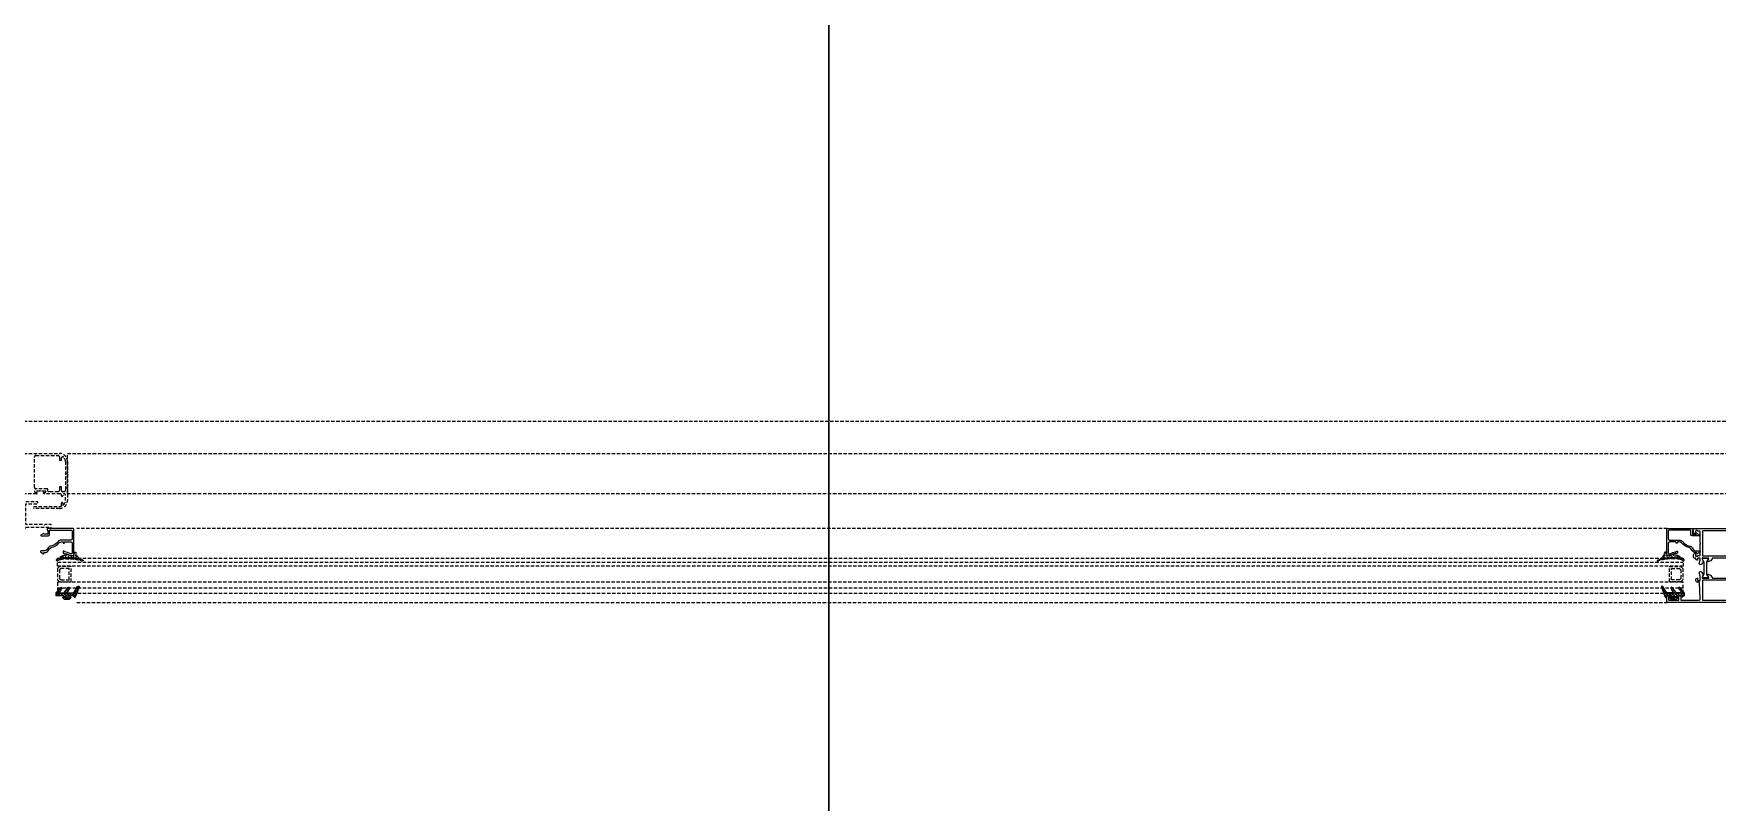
# Model space of a CAD drawing. Extents: x -1457 to 23780, y -2071 to 4205.
# Drawn here: x 2071.4 to 2196.6, y 2798.6 to 2855.9 of the extents above; entities that cross this region are included whole.
import ezdxf

# ---------------------------------------------------------------- set-up
doc = ezdxf.new("R2010")
doc.units = 0
doc.header["$MEASUREMENT"] = 0
doc.linetypes.add('HIDDEN', pattern=[0.375, 0.25, -0.125])
doc.layers.get('0').update_dxf_attribs({"color": 9, "lineweight": 9})
doc.layers.add('E-KABLO', color=7, linetype='Continuous', lineweight=30)
doc.layers.add('M-TEFRIS2-015', color=129, linetype='Continuous', lineweight=9)

# ---------------------------------------------------------------- blocks, each defined once
blk = doc.blocks.new('AST55M13', base_point=(-120.6, -64.2))
at = {"linetype": 'Continuous'}
for points in [[(-120.6, -63.9), (-120.6, -24.599998), (-120.6, 14.700005, -0.414209), (-120.3, 15), (-115.899996, 15, -0.41421), (-115.6, 14.7), (-115.6, 12.699992, -0.41421), (-116.3, 12, -0.414214), (-116.6, 12.3), (-116.6, 13.1, 0.414214), (-117.1, 13.6), (-118.5, 13.6, 0.414214), (-119, 13.1), (-119, 6.399992, 0.414209), (-118.5, 5.9), (-117.099986, 5.9, 0.414205), (-116.6, 6.4), (-116.6, 7.20001, -0.414204), (-116.3, 7.5, -0.414214), (-115.6, 6.8), (-115.6, 3.7, -0.414214), (-116.1, 3.2), (-116.3, 3.2, -0.414214), (-116.6, 3.5), (-116.6, 4.2, 0.414214), (-116.9, 4.5), (-119, 4.5), (-119, -8.961104, 0.425432), (-117.96186, -9.960376), (-105.788552, -9.511013, 0.403077), (-105.5, -9.211232), (-105.5, -8, -0.414214), (-104.3, -6.8), (-103.392821, -6.8, -0.372826), (-102.403076, -7.657148, -0.456845), (-102.7, -8), (-104, -8, 0.414214), (-104.3, -8.3), (-104.3, -9.700012, 0.414202), (-104, -10), (-100.946604, -10), (-98.338437, -9.302068, -0.70008), (-97.584089, -10.379782), (-97.709916, -10.559482), (-99.43897, -12.27067, -0.607471), (-100.039661, -12.112259, 0.283637), (-100.258255, -11.885421), (-102.095283, -11.393179, 1.229391), (-102.4, -11.895399), (-102.4, -16.105016, 0.585524), (-101.943697, -16.361081), (-100.001669, -15.175658, -0.713652), (-99.56466, -15.537556), (-100.36784, -17.668029, -0.16709), (-100.492251, -17.818266), (-102.4, -18.982765), (-102.4, -30.217235), (-100.492251, -31.381734, -0.16709), (-100.36784, -31.531971), (-99.564658, -33.662449, -0.713657), (-100.001677, -34.024337), (-101.943707, -32.838913, 0.585511), (-102.4, -33.094985), (-102.4, -37.304601, 1.229391), (-102.095283, -37.806821), (-100.258255, -37.314579, 0.283637), (-100.039661, -37.087741, -0.607471), (-99.43897, -36.92933), (-97.709916, -38.640518), (-97.584089, -38.820218, -0.700084), (-98.338445, -39.89793), (-100.946604, -39.2), (-104.000005, -39.2, 0.414209), (-104.3, -39.5), (-104.3, -40.900004, 0.41421), (-104, -41.2), (-102.699997, -41.2, -0.456841), (-102.403076, -41.542851, -0.372826), (-103.39282, -42.4), (-104.3, -42.4, -0.414214), (-105.5, -41.2), (-105.5, -39.988768, 0.403083), (-105.788558, -39.688986), (-117.96186, -39.239624, 0.425432), (-119, -40.238896), (-119, -53.7), (-116.9, -53.7, 0.414214), (-116.6, -53.4), (-116.6, -52.69999, -0.414204), (-116.3, -52.4), (-116.09999, -52.4, -0.414208), (-115.6, -52.9), (-115.6, -56.000007, -0.414213), (-116.300007, -56.7, -0.414207), (-116.6, -56.4), (-116.6, -55.599986, 0.414205), (-117.1, -55.1), (-118.500008, -55.1, 0.414209), (-119, -55.6), (-119, -62.3, 0.414214), (-118.5, -62.8), (-117.1, -62.8, 0.414214), (-116.6, -62.3), (-116.6, -61.499993, -0.414207), (-116.3, -61.2, -0.414214), (-115.6, -61.9), (-115.6, -63.900008, -0.414206), (-115.9, -64.2), (-120.300006, -64.2, -0.414208), (-120.6, -63.9)], [(-99.249717, -12.903653), (-90.785616, -12.903653, 0.131652), (-90.285616, -12.769679), (-88.422218, -11.693846, -0.131652), (-88.272218, -11.653653), (-88.017666, -11.653653, -0.414214), (-87.717666, -11.953653), (-87.717666, -15.553653, -0.414214), (-88.017666, -15.853653), (-88.272218, -15.853653, -0.131646), (-88.422211, -15.813465), (-90.285616, -14.737628, 0.131652), (-90.785616, -14.603653), (-99.249717, -14.603653, 0.131652), (-99.749717, -14.737628), (-101.613115, -15.813461, -0.131646), (-101.763107, -15.853653), (-102.017666, -15.853653, -0.414205), (-102.317666, -15.553662), (-102.317666, -11.953653, -0.414205), (-102.017675, -11.653653), (-101.763115, -11.653653, -0.131652), (-101.613115, -11.693846), (-99.749717, -12.769679, 0.131652), (-99.249717, -12.903653)], [(-85.3, -10), (-81.1, -10), (-76.9, -10), (-76.6, -10.3), (-76.3, -10), (-67.9, -10, 0.414205), (-67.6, -9.700009), (-67.6, -8.491608, -0.365977), (-67.35, -8.195804, 0.365977), (-67.1, -7.9), (-67.1, -6.8, 0.414195), (-67.399981, -6.5), (-68.3, -6.5, 0.36597), (-68.595803, -6.749993, -0.366034), (-68.89166, -7), (-69.3, -7, -0.414202), (-69.6, -6.700012), (-69.6, -6.5, -0.414214), (-68.1, -5), (-65.9, -5, -0.414207), (-65.6, -5.299994), (-65.6, -43.9, -0.414201), (-65.899987, -44.2), (-68.1, -44.2, -0.414214), (-69.6, -42.7), (-69.6, -42.5, -0.414207), (-69.300007, -42.2), (-68.891668, -42.2, -0.366034), (-68.595804, -42.45, 0.365977), (-68.3, -42.7), (-67.4, -42.7, 0.414206), (-67.1, -42.400008), (-67.1, -41.3, 0.365977), (-67.35, -41.004196, -0.365977), (-67.6, -40.708392), (-67.6, -39.5, 0.4142), (-67.899986, -39.2), (-76.3, -39.2), (-76.6, -38.9), (-76.9, -39.2), (-85.3, -39.2, 0.4142), (-85.6, -39.499986), (-85.6, -40.708392, -0.365977), (-85.85, -41.004196, 0.365977), (-86.1, -41.3), (-86.1, -42.4, 0.414199), (-85.800015, -42.7), (-84.9, -42.7, 0.365977), (-84.604196, -42.45, -0.366034), (-84.308332, -42.2), (-83.9, -42.2, -0.414214), (-83.6, -42.5), (-83.6, -42.7, -0.414214), (-85.1, -44.2), (-86.8, -44.2, -0.414214), (-87.6, -43.4), (-87.6, -42.7, 0.414205), (-87.899991, -42.4), (-88.10718, -42.4, -0.372825), (-89.096923, -41.542857, -0.45685), (-88.8, -41.2), (-87.9, -41.2, 0.414198), (-87.6, -40.900016), (-87.6, -39.5, 0.414214), (-87.9, -39.2), (-89.053396, -39.2), (-91.661555, -39.89793, -0.700084), (-92.415911, -38.820218), (-92.290084, -38.640518), (-90.56103, -36.92933, -0.607471), (-89.960339, -37.087741, 0.283637), (-89.741745, -37.314579), (-87.904717, -37.806821, 1.229391), (-87.6, -37.304601), (-87.6, -33.094984, 0.585516), (-88.056297, -32.838916), (-89.998323, -34.024337, -0.713656), (-90.435343, -33.66245), (-89.63216, -31.531971, -0.241095), (-89.507749, -31.381734), (-87.6, -30.217235), (-87.6, -18.982765), (-89.507749, -17.818266, -0.167084), (-89.632158, -17.668036), (-90.43534, -15.537556, -0.713656), (-89.998329, -15.17566), (-88.056303, -16.361081, 0.585518), (-87.6, -16.105021), (-87.6, -11.895399, 1.229391), (-87.904717, -11.393179), (-89.741745, -11.885421, 0.283637), (-89.960339, -12.112259, -0.607471), (-90.56103, -12.27067), (-92.290084, -10.559482), (-92.415911, -10.379782, -0.700084), (-91.661555, -9.30207), (-89.053396, -10), (-87.9, -10, 0.414206), (-87.6, -9.700008), (-87.6, -8.3, 0.414206), (-87.899992, -8), (-88.8, -8, -0.456844), (-89.096924, -7.657149, -0.372825), (-88.107186, -6.8), (-87.9, -6.8, 0.414214), (-87.6, -6.5), (-87.6, -5.800024, -0.414222), (-86.8, -5), (-85.1, -5, -0.414214), (-83.6, -6.5), (-83.6, -6.7, -0.414201), (-83.899987, -7), (-84.308332, -7, -0.366034), (-84.604196, -6.75, 0.365977), (-84.9, -6.5), (-85.8, -6.5, 0.414199), (-86.1, -6.799985), (-86.1, -7.9, 0.365977), (-85.85, -8.195804, -0.365977), (-85.6, -8.491608), (-85.6, -9.7, 0.414214), (-85.3, -10)], [(-99.249717, -36.296347), (-90.785616, -36.296347, -0.131652), (-90.285616, -36.430321), (-88.422218, -37.506154, 0.131643), (-88.272229, -37.546347), (-88.017666, -37.546347, 0.414214), (-87.717666, -37.246347), (-87.717666, -33.646347, 0.414214), (-88.017666, -33.346347), (-88.272218, -33.346347, 0.131652), (-88.422218, -33.386539), (-90.285616, -34.462372, -0.131652), (-90.785616, -34.596347), (-99.249717, -34.596347, -0.131652), (-99.749717, -34.462372), (-101.613115, -33.386539, 0.131652), (-101.763115, -33.346347), (-102.017666, -33.346347, 0.414205), (-102.317666, -33.646338), (-102.317666, -37.246347, 0.414205), (-102.017675, -37.546347), (-101.763115, -37.546347, 0.131649), (-101.613118, -37.506156), (-99.749717, -36.430321, -0.131652), (-99.249717, -36.296347)]]:
    blk.add_lwpolyline(points, format="xyb", close=True, dxfattribs=at)
for points in [[(-119, -24.6), (-119, -37.6), (-104.1, -37.6), (-104.1, -11.6), (-119, -11.6), (-119, -24.6)], [(-76.55, -11.6), (-85.9, -11.6), (-85.9, -37.6), (-67.2, -37.6), (-67.2, -11.6), (-76.55, -11.6)]]:
    blk.add_lwpolyline(points, close=True, dxfattribs=at)
blk = doc.blocks.new('AS25G13', base_point=(534.475891, 569.218076))
at = {"linetype": 'Continuous'}
blk.add_lwpolyline([(554.475892, 593.818076), (554.475892, 574.618076, -0.414213), (554.175891, 574.318077), (553.575892, 574.318076, -0.414213), (553.275891, 574.618077), (553.275892, 574.818076), (550.275892, 574.818076), (550.275892, 572.118076), (550.625892, 571.916004, -0.414213), (550.735699, 571.506195), (549.749855, 569.798664, -0.767327), (549.075893, 569.979252), (549.075892, 575.018076, -0.414213), (550.075891, 576.018077), (552.775892, 576.018076, 0.414213), (553.275892, 576.518077), (553.275892, 592.418076, 0.414213), (552.775892, 592.918077), (546.871944, 592.918076, 0.414213), (545.871944, 591.918078), (545.871944, 584.702506, -0.236642), (544.585327, 582.137556, 0.18958), (541.498237, 577.158525, -0.197358), (540.185462, 575.110574), (538.643454, 574.030849, 0.244575), (537.875891, 572.556375), (537.875892, 569.763782, -0.767327), (536.857591, 569.490929), (535.716084, 571.468076, -0.577351), (535.975892, 571.918076), (536.675892, 571.918076), (536.675892, 572.556375, -0.244575), (537.955162, 575.013831), (539.49717, 576.093557, 0.197358), (540.317654, 577.373526, -0.18958), (543.867808, 583.099413, 0.236642), (544.671943, 584.702506), (544.671944, 585.818076, 0.414213), (544.371944, 586.118076), (543.971944, 586.118076, -0.414213), (543.671943, 586.418077), (543.671944, 586.818076, -0.414213), (543.971944, 587.118076), (544.171944, 587.118076, 0.414213), (544.671944, 587.618077), (544.671944, 591.918076, 0.414213), (543.671945, 592.918077), (536.175892, 592.918076, 0.41421), (535.675892, 592.418082), (535.675892, 591.901674, 0.127549), (535.764127, 591.561462, -0.098841), (537.104101, 587.384163, 0.366972), (537.386354, 587.117731, -0.399303), (537.671943, 586.818828), (537.671944, 586.418076, -0.414213), (537.371943, 586.118077), (536.46398, 586.118076, -0.400156), (535.964546, 586.594267, 0.114883), (534.725891, 590.959305, -0.126996), (534.475891, 591.927552), (534.475892, 593.818076, -0.414213), (534.775892, 594.118076), (554.175892, 594.118076, -0.414213), (554.475892, 593.818076)], format="xyb", close=True, dxfattribs=at)
blk = doc.blocks.new('AS01_16_02', base_point=(27.384856, 2.668764))
at = {"color": 0, "linetype": 'Continuous'}
for p, q in [((20.204545, 6.098985), (21.220424, 5.083106)), ((20.713429, 5.384417), (21.660557, 6.331545)), ((22.043988, 4.593656), (23.183054, 5.732722)), ((22.373858, 6.050992), (27.384856, 1.039994)), ((23.374547, 3.802895), (24.705551, 5.133899)), ((24.60433, 2.911357), (26.228048, 4.535075)), ((25.184856, 1.370563), (27.750545, 3.936252)), ((25.184856, -0.750758), (27.384856, 1.449242)), ((25.184856, 1.118674), (27.738539, -1.435009)), ((25.870443, 4.675728), (27.750932, 2.795238)), ((28.386341, 0.038509), (30.284856, -1.860006)), ((21.09066, -1.151091), (21.58588, -1.646311)), ((21.132041, -6.924893), (21.816184, -6.24075)), ((21.905324, -1.90897), (22.792324, -1.02197)), ((22.186227, -6.489299), (26.196928, -10.5)), ((22.237299, -7.940955), (23.085162, -7.093092)), ((23.069453, -2.86616), (24.222575, -1.713038)), ((23.354482, -1.293593), (27.384856, -5.323967)), ((23.358561, -8.941013), (24.354141, -7.945434)), ((24.233583, -3.823351), (25.500261, -2.556673)), ((24.479824, -9.941071), (27.384856, -7.036039)), ((25.184856, -1.002647), (27.577026, -3.394817)), ((25.184856, -4.993398), (27.011623, -3.166631)), ((25.184856, -7.114719), (27.387228, -4.912346)), ((25.184856, -5.245287), (27.384856, -7.445287)), ((25.184856, -7.366608), (27.384856, -9.566608)), ((25.500261, -2.556673), (27.806934, -0.25)), ((26.042215, -10.5), (27.384856, -9.157359)), ((27.011623, -3.166631), (27.684856, -2.493398)), ((27.577026, -3.394817), (29.328838, -5.146629)), ((27.647202, -4.652372), (30.284856, -2.014719)), ((28.773256, -1.404998), (29.820813, -0.357441)), ((28.884856, -2.581326), (30.248872, -3.945343)), ((29.048397, -5.372498), (29.568351, -4.852544))]:
    blk.add_line(p, q, dxfattribs=at)
for points in [[(21.277248, -1.392543, -0.892559), (21.744295, -0.515583), (24.521509, -1.857477, 0.502534), (24.860099, -2.298316, 0.502534), (25.184856, -1.847189), (25.184856, 1.7, 0.155072), (24.261958, 3.275501), (20.430427, 5.552607, -0.865076), (21.019614, 6.583639), (28.412964, 3.675712, -0.696768), (28.399147, 3.019187), (27.721583, 2.785098, 0.319818), (27.384856, 2.312508), (27.384856, 0.05, 0.414214), (27.684856, -0.25), (28.08642, -0.25, 0.396012), (28.385833, 0.03125, -0.682513), (29.272546, 0.315748), (30.127622, -0.734156, -0.172553), (30.284856, -1.176202), (30.284856, -3.723798, -0.172553), (30.127622, -4.165844), (29.272546, -5.215748, -0.682513), (28.385833, -4.93125, 0.396012), (28.08642, -4.65), (27.684856, -4.65, 0.414214), (27.384856, -4.95), (27.384856, -10.2, -0.414214), (27.084856, -10.5), (25.297074, -10.5, -0.18412), (24.964264, -10.373145), (21.227908, -7.040675, -0.881574), (21.79023, -6.223317), (24.51762, -8.055238, 1.121155), (25.184856, -8.202566), (25.184856, -4.921445, 0.698065), (24.633969, -4.152563), (21.277248, -1.392543)], [(27.72879, -3.456066, 0.198912), (27.834856, -3.5), (28.734856, -3.5, 0.414214), (28.884856, -3.35), (28.884856, -1.55, 0.414214), (28.734856, -1.4), (27.834856, -1.4, 0.414214), (27.684856, -1.55), (27.684856, -3.35, 0.198912), (27.72879, -3.456066)]]:
    blk.add_lwpolyline(points, format="xyb", close=True, dxfattribs=at)

msp = doc.modelspace()

# ---------------------------------------------------------------- linework, layer by layer
at = {"layer": 'E-KABLO', "color": 6}
msp.add_line((2130.52, 2691.05), (2130.52, 3820.33), dxfattribs=at)
at = {"layer": 'M-TEFRIS2-015', "linetype": 'HIDDEN', "lineweight": 0}
for p, q in [((1964.5, 2827), (2200.5, 2827)), ((2073.16, 2816.65), (2073.09, 2816.71)), ((2073.1, 2816.6), (2073.09, 2816.6)), ((2073.29, 2816.17), (2073.14, 2816.02)), ((2073.31, 2816.71), (2073.2, 2816.81)), ((2073.28, 2816.7), (2073.61, 2817)), ((2074.14, 2816.17), (2073.29, 2816.17)), ((2073.49, 2816.74), (2073.32, 2816.89)), ((2073.68, 2816.75), (2073.46, 2816.96)), ((2073.53, 2816.74), (2073.86, 2817.04)), ((2073.89, 2816.76), (2073.62, 2817.01)), ((2073.76, 2816.76), (2074.03, 2817)), ((2074.1, 2816.76), (2073.79, 2817.04)), ((2073.98, 2817.02), (2074, 2817.01)), ((2073.98, 2816.76), (2074.24, 2817)), ((2074, 2817.01), (2074, 2817.01)), ((2074.34, 2816.73), (2074.05, 2817)), ((2074.05, 2817), (2074.31, 2817)), ((2074.14, 2815.03), (2074.14, 2816.17)), ((2074.18, 2816.75), (2074.54, 2817.08)), ((2074.59, 2816.69), (2074.26, 2817)), ((2074.34, 2817.03), (2074.34, 2817.23)), ((2074.34, 2817.09), (2074.48, 2817.22)), ((2074.88, 2816.63), (2074.34, 2817.12)), ((2074.37, 2817.25), (2074.41, 2817.25)), ((2074.37, 2816.73), (2074.61, 2816.95)), ((2074.51, 2817.16), (2074.4, 2817.25)), ((2074.55, 2816.7), (2074.7, 2816.84)), ((2074.72, 2816.67), (2074.81, 2816.75)), ((2074.89, 2816.63), (2074.94, 2816.67)), ((2192.31, 2816.63), (2192.26, 2816.67)), ((2192.32, 2816.63), (2192.86, 2817.12)), ((2192.47, 2816.67), (2192.39, 2816.75)), ((2192.65, 2816.7), (2192.5, 2816.84)), ((2192.83, 2816.73), (2192.59, 2816.95)), ((2192.6, 2816.69), (2192.94, 2817)), ((2193.02, 2816.75), (2192.66, 2817.08)), ((2192.68, 2817.16), (2192.79, 2817.25)), ((2192.86, 2817.09), (2192.71, 2817.22)), ((2192.83, 2817.25), (2192.79, 2817.25)), ((2192.86, 2817.03), (2192.86, 2817.23)), ((2192.86, 2816.73), (2193.15, 2817)), ((2193.15, 2817), (2192.89, 2817)), ((2193.22, 2816.76), (2192.96, 2817)), ((2193.06, 2815.03), (2193.06, 2816.17)), ((2193.06, 2816.17), (2193.91, 2816.17)), ((2193.09, 2816.76), (2193.41, 2817.04)), ((2193.43, 2816.76), (2193.17, 2817)), ((2193.22, 2817.02), (2193.2, 2817.01)), ((2193.2, 2817.01), (2193.2, 2817.01)), ((2193.31, 2816.76), (2193.58, 2817.01)), ((2193.66, 2816.74), (2193.33, 2817.04)), ((2193.52, 2816.75), (2193.74, 2816.96)), ((2193.92, 2816.7), (2193.59, 2817)), ((2193.71, 2816.74), (2193.88, 2816.89)), ((2193.89, 2816.71), (2194, 2816.81)), ((2193.91, 2816.17), (2194.06, 2816.02)), ((2194.04, 2816.65), (2194.11, 2816.71)), ((2194.1, 2816.6), (2194.11, 2816.6)), ((2073.14, 2816.02), (2073.14, 2815.18)), ((2073.14, 2815.18), (2073.29, 2815.03)), ((2073.39, 2816.02), (2073.29, 2815.92)), ((2073.29, 2815.92), (2073.29, 2815.28)), ((2073.29, 2815.28), (2073.39, 2815.18)), ((2073.29, 2815.03), (2074.14, 2815.03)), ((2073.99, 2816.02), (2073.39, 2816.02)), ((2073.39, 2815.18), (2073.99, 2815.18)), ((2073.99, 2815.18), (2073.99, 2816.02)), ((2193.91, 2815.03), (2193.06, 2815.03)), ((2193.21, 2815.18), (2193.21, 2816.02)), ((2193.21, 2816.02), (2193.81, 2816.02)), ((2193.81, 2815.18), (2193.21, 2815.18)), ((2193.81, 2816.02), (2193.91, 2815.92)), ((2193.91, 2815.28), (2193.81, 2815.18)), ((2193.91, 2815.92), (2193.91, 2815.28)), ((2194.06, 2815.18), (2193.91, 2815.03)), ((2194.06, 2816.02), (2194.06, 2815.18))]:
    msp.add_line(p, q, dxfattribs=at)
for points in [[(2069.87, 2824.6), (2073.27, 2824.6, -0.414214), (2073.87, 2824), (2073.87, 2823.15), (2073.82, 2823.1), (2073.87, 2823.05), (2073.87, 2822.05), (2073.82, 2822), (2073.87, 2821.95), (2073.87, 2821.1, -0.414214), (2073.27, 2820.5), (2071.35, 2820.5, -1)], [(2071.35, 2820.65), (2073.27, 2820.65, 0.085164), (2073.42, 2820.68), (2073.42, 2820.9, -1), (2073.52, 2820.9), (2073.52, 2820.77, 0.63755), (2073.56, 2820.76, 0.221337), (2073.72, 2821.1), (2073.72, 2821.5, 1), (2073.52, 2821.5), (2073.52, 2821.45, -1), (2073.42, 2821.45), (2073.42, 2821.5, 0.414214), (2073.32, 2821.6), (2072.12, 2821.6, -1), (2072.12, 2821.7), (2072.22, 2821.7, 1), (2072.22, 2821.8), (2071.88, 2821.8), (2071.85, 2821.83), (2071.82, 2821.8), (2071.47, 2821.8, 1), (2071.47, 2821.7), (2071.57, 2821.7, -1), (2071.57, 2821.6), (2069.87, 2821.6)]]:
    msp.add_lwpolyline(points, format="xyb", dxfattribs=at)
msp.add_lwpolyline([(2073.59, 2824.31, -0.196262), (2073.72, 2824), (2073.72, 2821.85, -0.414214), (2073.62, 2821.75), (2073.52, 2821.75, -0.414214), (2073.42, 2821.85), (2073.42, 2822.1), (2073.27, 2822.1), (2073.27, 2821.85, -0.414214), (2073.17, 2821.75), (2072.47, 2821.75, -0.414214), (2072.42, 2821.8), (2072.42, 2821.9, 0.414214), (2072.37, 2821.95), (2071.52, 2821.95, -0.414214), (2071.42, 2822.05), (2071.42, 2824.35, -0.414214), (2071.52, 2824.45), (2073.17, 2824.45, -0.414214), (2073.27, 2824.35), (2073.27, 2824.1), (2073.42, 2824.1), (2073.42, 2824.24, -0.671875)], format="xyb", close=True, dxfattribs=at)
for points in [[(2073.87, 2821.6), (2073.87, 2824.6), (2200.83, 2824.6), (2200.83, 2821.6)], [(2194.09, 2816.2), (2073.14, 2816.2), (2073.14, 2816.8), (2194.09, 2816.8)], [(2194.09, 2814.2), (2194.09, 2815), (2073.14, 2815), (2073.14, 2814.2)]]:
    msp.add_lwpolyline(points, close=True, dxfattribs=at)
at = {"layer": 'M-TEFRIS2-015', "linetype": 'HIDDEN', "lineweight": 0, "flags": 128}
msp.add_lwpolyline([(2069.92, 2820.85), (2069.92, 2821), (2068.47, 2821, 0.414214), (2068.17, 2820.7), (2068.17, 2819.8), (2068.22, 2819.75), (2068.17, 2819.7), (2068.17, 2816.85), (2068.22, 2816.8), (2068.17, 2816.75), (2068.17, 2815), (2068.25, 2814.68, 0.344151), (2068.35, 2814.6), (2068.37, 2814.6), (2068.37, 2820.7, -0.414214), (2068.47, 2820.8), (2069.47, 2820.8), (2069.47, 2820.6, 0.414214), (2069.57, 2820.5), (2070.57, 2820.5), (2070.57, 2819), (2070.77, 2819), (2070.77, 2819.1), (2072.47, 2819.1), (2072.47, 2819), (2072.67, 2819), (2072.67, 2819.3), (2072.22, 2819.3), (2072.17, 2819.25), (2072.12, 2819.3), (2070.77, 2819.3), (2070.77, 2820.85), (2071.67, 2820.85), (2071.67, 2821), (2070.32, 2821), (2070.32, 2820.85), (2070.57, 2820.85), (2070.57, 2820.72), (2069.67, 2820.72), (2069.67, 2820.85)], format="xyb", close=True, dxfattribs=at)
at = {"layer": 'M-TEFRIS2-015', "linetype": 'HIDDEN', "lineweight": 0}
for points in [[(2192.89, 2819), (2074.56, 2819)], [(2073.14, 2816.5), (2194.09, 2816.5)], [(2073.14, 2814.6), (2194.09, 2814.6)], [(2074.56, 2813.5), (2192.89, 2813.5)]]:
    msp.add_lwpolyline(points, dxfattribs=at)
at = {"layer": 'M-TEFRIS2-015', "linetype": 'HIDDEN', "lineweight": 0, "extrusion": (0, 0, -1)}
for centre, major_axis, start_param, end_param in [((2073.09, 2816.65), (-0.05, 0), -1.570571, 0.325162), ((2073.91, 2816.04), (-1.11, 0), 0.67014, 1.30393), ((2073.09, 2816.64), (-0.0382, 0), 3.770683, 4.441689), ((2073.4, 2816.36), (-0.391, 0), 0.785447, 1.446401), ((2073.91, 2813.85), (-3.2, 0), 1.395415, 1.740528), ((2073.82, 2816.56), (-0.529, 0), 1.168071, 1.875789), ((2074.05, 2817.09), (-0.1, 0), -1.570782, -1.053513), ((2074.31, 2817.03), (-0.03, 0), 3.141594, 4.712388), ((2074.37, 2817.23), (-0.03, 0), 0.000001, 1.570795), ((2074.41, 2817.16), (-0.1, 0), 1.570969, 2.940045), ((2073.99, 2814.05), (-2.97, 0), 1.723745, 1.916715), ((2075.29, 2817.33), (-0.8, 0), -1.226913, -0.20148), ((2075.01, 2816.62), (-0.03, 0), 3.142043, 4.994373), ((2075.01, 2816.62), (-0.03, 0), 1.914618, 3.141561)]:
    msp.add_ellipse(centre, major_axis=major_axis, ratio=0.909091, start_param=start_param, end_param=end_param, dxfattribs=at)
at = {"layer": 'M-TEFRIS2-015', "linetype": 'HIDDEN', "lineweight": 0}
for centre, major_axis, start_param, end_param in [((2192.19, 2816.62), (-0.03, 0), -1.226975, -0.000032), ((2192.19, 2816.62), (0.03, 0), 3.142043, 4.994373), ((2191.91, 2817.33), (0.8, 0), -1.226913, -0.20148), ((2193.2, 2814.05), (2.97, 0), 1.723745, 1.916715), ((2192.79, 2817.16), (0.1, 0), 1.570969, 2.940045), ((2193.29, 2813.85), (-3.2, 0), 4.537008, 4.882121), ((2192.83, 2817.23), (-0.03, 0), 3.141594, 4.712388), ((2192.89, 2817.03), (-0.03, 0), 0.000001, 1.570795), ((2193.15, 2817.09), (-0.1, 0), 1.57081, 2.088079), ((2193.38, 2816.56), (0.529, 0), 1.168071, 1.875789), ((2193.29, 2816.04), (-1.11, 0), 3.811733, 4.445523), ((2193.8, 2816.36), (0.391, 0), 0.785447, 1.446401), ((2194.11, 2816.64), (0.0382, 0), 3.770683, 4.441689), ((2194.11, 2816.65), (0.05, 0), -1.570571, 0.325162)]:
    msp.add_ellipse(centre, major_axis=major_axis, ratio=0.909091, start_param=start_param, end_param=end_param, dxfattribs=at)

# ---------------------------------------------------------------- block references
at = {"layer": 'M-TEFRIS2-015', "linetype": 'HIDDEN', "lineweight": 0, "yscale": 0.1, "zscale": 0.1}
for name, p, xscale, rotation in [('AS25G13', (2071.85, 2817), -0.1, 270), ('AST55M13', (2200.78, 2813.5), 0.1, 90), ('AS25G13', (2195.35, 2817), 0.1, 90), ('AS01_16_02', (2074.34, 2814), 0.1, 270), ('AS01_16_02', (2192.86, 2814), -0.1, 90)]:
    msp.add_blockref(name, p, dxfattribs=dict(at, xscale=xscale, rotation=rotation))

doc.saveas('drawing.dxf')
